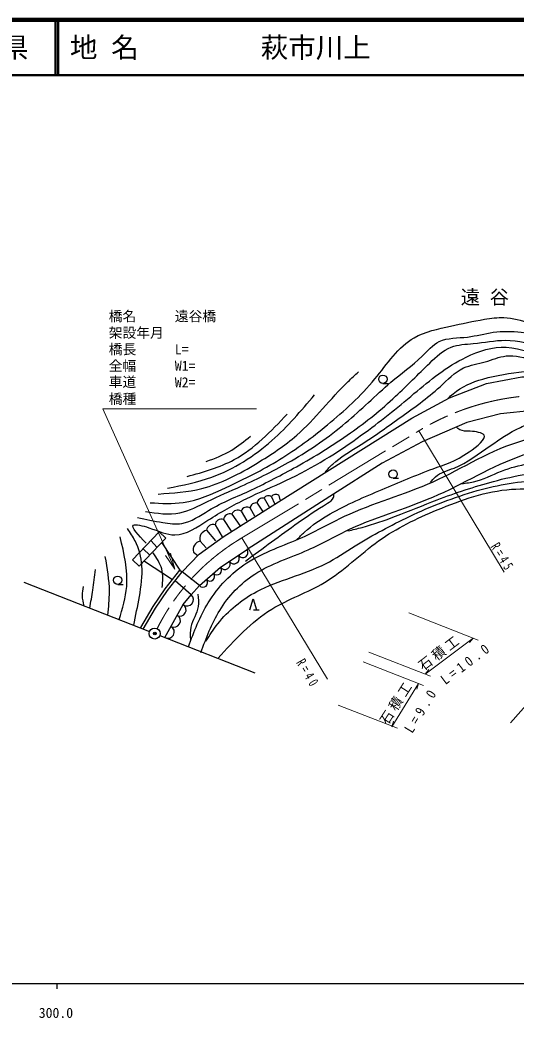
# Model space of a CAD drawing. Units: millimetres, scale not verified. Extents: x 40000 to 680000, y 20000 to 380000.
# Drawn here: x 361314 to 451389, y 198715 to 380000 of the extents above; entities that cross this region are included whole.
import ezdxf
from ezdxf.enums import TextEntityAlignment as Align

# ---------------------------------------------------------------- set-up
doc = ezdxf.new("R2010")
doc.units = ezdxf.units.MM
doc.header["$LTSCALE"] = 1000
doc.header["$PDMODE"] = 32
doc.header["$PDSIZE"] = 500
doc.linetypes.add('CHAIN', pattern=[18.5, 12, -1.5, 3.5, -1.5])
for name, color, linetype, lineweight in [('M-BGD', 7, 'Continuous', 25), ('M-BMK', 2, 'CHAIN', 13), ('M-BMK-SRVR', 3, 'Continuous', 25), ('M-STR-HTXT', 7, 'Continuous', 13), ('M-STR-STRC', 7, 'Continuous', 25), ('M-TTL', 2, 'Continuous', 140), ('M-TTL-BAND', 7, 'Continuous', 25), ('M-TTL-LINE', 7, 'Continuous', 50), ('M-TTL-TXT', 7, 'Continuous', 13)]:
    doc.layers.add(name, color=color, linetype=linetype, lineweight=lineweight)
doc.layers.add('M-OTRS', color=6, linetype='Continuous')
doc.styles.add('ＭＳ ゴシック', font='')
doc.styles.get('ＭＳ ゴシック').set_extended_font_data('MS Gothic')

# ---------------------------------------------------------------- blocks, each defined once
blk = doc.blocks.new('open_arrow')
at = {"color": 0, "linetype": 'Continuous', "lineweight": -2}
blk.add_lwpolyline([(7.5, 1.25), (0, 0), (7.5, -1.25)], dxfattribs=at)

msp = doc.modelspace()

# ---------------------------------------------------------------- linework, layer by layer
at = {"layer": 'M-BGD'}
for p, q in [((427216, 313974), (428216, 313974)), ((429069, 296760), (430069, 296760)), ((404381, 292224), (405365, 290758)), ((405628, 293121), (406634, 291458)), ((406962, 293362), (407509, 292202)), ((408297, 293603), (408516, 292859)), ((399808, 290233), (401208, 288176)), ((401471, 290780), (402521, 289008)), ((403133, 291327), (403877, 289927)), ((396745, 288279), (398014, 286120)), ((398276, 289256), (399633, 287170)), ((395213, 287301), (396832, 285376)), ((385079, 285431), (386241, 284194)), ((387046, 285044), (390357, 280074)), ((394010, 285332), (395125, 284107)), ((384917, 282798), (383691, 283966)), ((392806, 283363), (393594, 282750)), ((397729, 280621), (402576, 283827)), ((383900, 281725), (389013, 278353)), ((393896, 277255), (390751, 279766)), ((393896, 277255), (397729, 280621)), ((379059, 277475), (380059, 277475)), ((392372, 275568), (389477, 278134)), ((390927, 273820), (392372, 275568)), ((393896, 277255), (392372, 275568)), ((387624, 267829), (390927, 273820)), ((403724, 272877), (404764, 272877))]:
    msp.add_line(p, q, dxfattribs=at)
for points in [[(390357, 280074), (390751, 279766), (393847, 282942), (398181, 286127), (408257, 292462), (432493, 307702), (439299, 311360), (446013, 313953), (452449, 315204), (458993, 315157), (462836, 314648), (468161, 313351), (476464, 310342), (484489, 307147), (503798, 298256), (510281, 295200), (515930, 294182), (521069, 294552), (525622, 296497), (529696, 300340), (532428, 305943), (533354, 310481), (534021, 332945)], [(459832, 308925), (454465, 309064), (448584, 308462), (442426, 306888), (434369, 303368), (427103, 299479), (417565, 293459), (402576, 283827)], [(383272, 269624), (385512, 273441), (387681, 276648), (390357, 280074)], [(383703, 269371), (385935, 273174), (388086, 276353), (390751, 279766)], [(403044, 272877), (403644, 274877), (404244, 272877)]]:
    msp.add_lwpolyline(points, dxfattribs=at)
msp.add_lwpolyline([(386595, 287029), (381757, 281927), (382986, 280762), (387824, 285864)], close=True, dxfattribs=at)
for centre in [(427216, 314734), (429069, 297520), (379059, 278235)]:
    msp.add_circle(centre, 760, dxfattribs=at)
for centre, radius, start, end in [((407720, 292982), 848, 47.09207, 153.35227), ((404093, 291308), 960, 72.5973, 178.8575), ((405341, 292205), 960, 72.5973, 178.8575), ((406385, 292741), 848, 47.09207, 153.35227), ((399408, 289170), 1136, 69.41165, 175.67185), ((400844, 289883), 1094, 55.07838, 161.33858), ((402507, 290430), 1094, 55.07838, 161.33858), ((396345, 287216), 1136, 69.41165, 175.67185), ((397877, 288193), 1136, 69.41165, 175.67185), ((395534, 285753), 1582, 101.71447, 195.4264), ((394331, 283784), 1582, 101.71447, 195.4264), ((401774, 283297), 950, 213.47628, 33.47628), ((398521, 281145), 950, 213.47628, 33.47628), ((400147, 282221), 1000, 213.47628, 33.47628), ((395812, 278938), 850, 221.29668, 41.29668), ((397089, 280060), 850, 221.29668, 41.29668), ((394535, 277816), 850, 221.29668, 41.29668), ((391660, 274706), 1150, 230.41469, 50.41469), ((390376, 272821), 1100, 241.13118, 61.13118), ((389290, 270850), 1150, 241.13118, 61.13118), ((388179, 268836), 1150, 241.13118, 61.13118)]:
    msp.add_arc(centre, radius, start, end, dxfattribs=at)
for points, knots in [([(384956, 292306), (386984, 292192), (389011, 292078), (390977, 292365), (393671, 292757), (396248, 293902), (398769, 295080), (402108, 296641), (405347, 298263), (408450, 300157), (411490, 302065), (414409, 304157), (417137, 306473), (420216, 309003), (423152, 311648), (425755, 314796), (427993, 317527), (429988, 320609), (432898, 322293), (434846, 323410), (437216, 323876), (439509, 324393), (441575, 324847), (443587, 325296), (445658, 325632), (446836, 325815), (448025, 325977), (449199, 325928), (450792, 325856), (452358, 325402), (453922, 324983), (457432, 324054), (460935, 323381), (464429, 322504), (466712, 321872), (468987, 321165), (471335, 320969), (473255, 320807), (475224, 320987), (477120, 320733), (479540, 320409), (481850, 319395), (484095, 318313), (488356, 316340), (492399, 314127), (496550, 311997), (500288, 310158), (504092, 308721), (508248, 307097), (510515, 306214), (512864, 305319), (515154, 305740), (516434, 305978), (517688, 306631), (518696, 307510), (520469, 309059), (521457, 311307), (522120, 313590), (523156, 317311), (523314, 320976), (523182, 324688), (523093, 327201), (522872, 329737), (522297, 332185), (522015, 333383), (521649, 334561), (521283, 335738)], [0, 0, 0, 0, 1, 1, 1, 2, 2, 2, 3, 3, 3, 4, 4, 4, 5, 5, 5, 6, 6, 6, 7, 7, 7, 8, 8, 8, 9, 9, 9, 10, 10, 10, 11, 11, 11, 12, 12, 12, 13, 13, 13, 14, 14, 14, 15, 15, 15, 16, 16, 16, 17, 17, 17, 18, 18, 18, 19, 19, 19, 20, 20, 20, 21, 21, 21, 22, 22, 22, 22]), ([(384232, 284942), (382822, 286431), (381412, 287920), (381930, 288247), (382292, 288476), (383594, 288138), (384704, 287775), (386637, 287144), (387988, 286439), (389427, 286476), (391499, 286443), (393507, 287885), (395448, 289133), (397797, 290616), (400045, 291886), (402413, 293029), (404757, 294241), (407221, 295215), (409615, 296334), (414458, 298622), (419063, 301429), (423355, 304632), (426625, 306975), (429740, 309485), (432859, 312129), (435821, 314594), (438787, 317060), (442304, 318740), (444605, 319869), (447152, 320680), (449623, 320570), (452316, 320442), (454919, 319200), (457602, 318563), (460225, 317913), (462896, 317838), (465571, 317619), (468751, 317305), (471944, 316913), (474957, 315966), (478409, 314899), (481619, 313074), (484933, 311539), (489314, 309583), (493894, 308283), (498401, 306462), (502542, 304834), (506544, 303019), (511151, 302153), (513870, 301652), (516762, 301495), (519189, 302566), (521351, 303518), (523144, 305449), (524324, 307584), (526297, 311191), (526466, 315333), (526745, 319390), (526934, 322145), (527174, 324861), (527040, 327570), (526922, 329943), (526518, 332311), (526114, 334679)], [0, 0, 0, 0, 1, 1, 1, 2, 2, 2, 3, 3, 3, 4, 4, 4, 5, 5, 5, 6, 6, 6, 7, 7, 7, 8, 8, 8, 9, 9, 9, 10, 10, 10, 11, 11, 11, 12, 12, 12, 13, 13, 13, 14, 14, 14, 15, 15, 15, 16, 16, 16, 17, 17, 17, 18, 18, 18, 19, 19, 19, 20, 20, 20, 21, 21, 21, 21]), ([(382640, 289612), (384157, 289300), (385674, 288989), (387244, 288726), (388412, 288531), (389610, 288363), (390727, 288549), (392452, 288837), (393986, 289970), (395567, 290910), (398105, 292426), (400753, 293448), (403359, 294629), (406108, 295971), (408826, 297372), (411505, 298855), (414879, 300728), (418176, 302748), (421314, 304994), (424197, 307028), (426978, 309214), (429519, 311664), (431618, 313608), (433595, 315634), (435717, 317685), (436905, 318842), (438139, 320004), (439613, 320577), (440846, 321049), (442251, 321091), (443627, 321227), (445615, 321425), (447539, 321822), (449471, 321817), (451812, 321776), (454138, 321236), (456446, 320695), (458964, 320080), (461447, 319420), (464002, 319102), (467298, 318659), (470712, 318851), (473919, 318098), (476128, 317570), (478239, 316602), (480353, 315678), (483894, 314171), (487442, 312768), (490929, 311192), (494271, 309679), (497577, 308106), (500964, 306646), (504504, 305179), (508118, 303966), (511943, 303046), (512922, 302816), (513910, 302610), (514904, 302632), (516831, 302680), (518748, 303594), (520276, 304875), (522330, 306603), (523672, 308986), (524467, 311487), (525401, 314564), (525504, 317677), (525647, 320813), (525780, 323719), (525947, 326645), (525647, 329525), (525457, 331359), (525077, 333174), (524697, 334989)], [0, 0, 0, 0, 1, 1, 1, 2, 2, 2, 3, 3, 3, 4, 4, 4, 5, 5, 5, 6, 6, 6, 7, 7, 7, 8, 8, 8, 9, 9, 9, 10, 10, 10, 11, 11, 11, 12, 12, 12, 13, 13, 13, 14, 14, 14, 15, 15, 15, 16, 16, 16, 17, 17, 17, 18, 18, 18, 19, 19, 19, 20, 20, 20, 21, 21, 21, 22, 22, 22, 23, 23, 23, 24, 24, 24, 24]), ([(384091, 290715), (386219, 290393), (388347, 290071), (390348, 290479), (392082, 290833), (393721, 291736), (395365, 292545), (397407, 293550), (399459, 294411), (401504, 295320), (404584, 296758), (407656, 298222), (410595, 299924), (414071, 301933), (417378, 304250), (420453, 306830), (423268, 309202), (425884, 311795), (428658, 314209), (430534, 315774), (432516, 317186), (434325, 318931), (435325, 319915), (436273, 321005), (437453, 321588), (438953, 322312), (440829, 322199), (442589, 322414), (444193, 322609), (445702, 323058), (447262, 323275), (448943, 323477), (450657, 323472), (452338, 323275), (454696, 323005), (456991, 322354), (459304, 321799), (462327, 321029), (465358, 320403), (468453, 320028), (471699, 319605), (475020, 319513), (478144, 318670), (480783, 317967), (483290, 316746), (485758, 315483), (490078, 313318), (494287, 311041), (498686, 309108), (501741, 307810), (504899, 306813), (508140, 305743), (510003, 305149), (511871, 304574), (513866, 304503), (515542, 304448), (517290, 304750), (518706, 305566), (520828, 306793), (522186, 309174), (523075, 311587), (524227, 314788), (524508, 317966), (524668, 321209), (524807, 324016), (524856, 326873), (524432, 329650), (524139, 331572), (523619, 333456), (523100, 335340)], [0, 0, 0, 0, 1, 1, 1, 2, 2, 2, 3, 3, 3, 4, 4, 4, 5, 5, 5, 6, 6, 6, 7, 7, 7, 8, 8, 8, 9, 9, 9, 10, 10, 10, 11, 11, 11, 12, 12, 12, 13, 13, 13, 14, 14, 14, 15, 15, 15, 16, 16, 16, 17, 17, 17, 18, 18, 18, 19, 19, 19, 20, 20, 20, 21, 21, 21, 22, 22, 22, 23, 23, 23, 23]), ([(394182, 265121), (395147, 267745), (396113, 270369), (397575, 272747), (399184, 275364), (401393, 277683), (403961, 279346), (406941, 281276), (410403, 282322), (413659, 283767), (416280, 284917), (418729, 286350), (421276, 287578), (426481, 289931), (432050, 291432), (437289, 293779), (442818, 296239), (447998, 299559), (453768, 301338), (455333, 301803), (456938, 302155), (458563, 302429), (461495, 302926), (464490, 303139), (467438, 302884), (471368, 302522), (475195, 301334), (478906, 299926), (482245, 298664), (485497, 297285), (488600, 295603), (492632, 293393), (496436, 290813), (500494, 288640), (503013, 287262), (505631, 286042), (508367, 285227), (511054, 284456), (513872, 284157), (516575, 283315), (518882, 282637), (521061, 281616), (523493, 281085), (526300, 280495), (529411, 280536), (531867, 281813), (533576, 282714), (534941, 284251), (536235, 285818), (537974, 287933), (539562, 290066), (540559, 292463), (541715, 295381), (542061, 298574), (542334, 301746), (542828, 307485), (543087, 313156), (542880, 318835), (542730, 322957), (542334, 327083), (541938, 331209)], [0, 0, 0, 0, 1, 1, 1, 2, 2, 2, 3, 3, 3, 4, 4, 4, 5, 5, 5, 6, 6, 6, 7, 7, 7, 8, 8, 8, 9, 9, 9, 10, 10, 10, 11, 11, 11, 12, 12, 12, 13, 13, 13, 14, 14, 14, 15, 15, 15, 16, 16, 16, 17, 17, 17, 18, 18, 18, 19, 19, 19, 20, 20, 20, 20]), ([(416752, 297921), (417193, 298406), (417634, 298892), (418109, 299337), (419486, 300627), (421154, 301579), (422773, 302584), (425324, 304168), (427755, 305886), (430151, 307660), (432714, 309440), (435243, 311238), (437589, 313386), (438947, 314640), (440240, 316019), (441849, 316785), (443063, 317341), (444461, 317522), (445804, 317907), (447081, 318275), (448307, 318819), (449581, 318969), (451232, 319163), (452964, 318694), (454599, 318143), (455794, 317739), (456938, 317292), (458082, 316844)], [0, 0, 0, 0, 1, 1, 1, 2, 2, 2, 3, 3, 3, 4, 4, 4, 5, 5, 5, 6, 6, 6, 7, 7, 7, 8, 8, 8, 9, 9, 9, 9]), ([(386414, 293893), (389091, 294072), (391768, 294251), (394324, 294896), (397864, 295790), (401174, 297579), (404359, 299500), (406901, 301034), (409364, 302653), (411561, 304577), (414923, 307522), (417663, 311183), (420887, 314317), (421508, 314920), (422147, 315504), (422786, 316088)], [0, 0, 0, 0, 1, 1, 1, 2, 2, 2, 3, 3, 3, 4, 4, 4, 5, 5, 5, 5]), ([(439074, 311295), (439364, 311578), (439653, 311860), (439960, 312122), (441489, 313427), (443441, 314210), (445390, 314778), (447846, 315493), (450297, 315866), (452887, 316136), (453690, 316219), (454506, 316293), (455248, 316077), (455721, 315939), (456163, 315683), (456606, 315427)], [0, 0, 0, 0, 1, 1, 1, 2, 2, 2, 3, 3, 3, 4, 4, 4, 5, 5, 5, 5]), ([(388128, 294955), (390846, 295493), (393564, 296030), (396156, 296962), (400163, 298402), (403869, 300783), (407077, 303625), (409914, 306140), (412362, 309015), (414809, 311889)], [0, 0, 0, 0, 1, 1, 1, 2, 2, 2, 3, 3, 3, 3]), ([(391668, 297080), (394637, 297905), (397605, 298729), (400227, 300150), (403884, 302131), (406867, 305272), (409849, 308414)], [0, 0, 0, 0, 1, 1, 1, 2, 2, 2, 2]), ([(435838, 295971), (436122, 296342), (436406, 296713), (436742, 297014), (437658, 297836), (438959, 298142), (440151, 298614), (442582, 299577), (444558, 301233), (446690, 302649), (448434, 303842), (450118, 305030), (452185, 305988), (453006, 306368), (453887, 306712), (454325, 307379), (454636, 307851), (454724, 308485), (454812, 309118)], [0, 0, 0, 0, 1, 1, 1, 2, 2, 2, 3, 3, 3, 4, 4, 4, 5, 5, 5, 6, 6, 6, 6]), ([(391902, 266148), (392936, 268898), (393970, 271649), (395507, 274151), (397270, 277023), (399694, 279568), (402516, 281386), (405618, 283385), (409200, 284505), (412577, 286021), (415216, 287193), (417691, 288630), (420264, 289865), (425479, 292239), (431030, 293847), (436317, 296082), (441800, 298592), (446827, 302044), (452833, 303656), (454416, 304081), (456068, 304379), (457355, 305239), (458429, 305957), (459248, 307068), (460068, 308178)], [0, 0, 0, 0, 1, 1, 1, 2, 2, 2, 3, 3, 3, 4, 4, 4, 5, 5, 5, 6, 6, 6, 7, 7, 7, 8, 8, 8, 8]), ([(411606, 285616), (412049, 286076), (412492, 286536), (412959, 286969), (414359, 288268), (415975, 289328), (417640, 290282), (420667, 292014), (423858, 293392), (427079, 294698), (430145, 295981), (433134, 297328), (436325, 298475), (438406, 299212), (440291, 299768), (442864, 301536), (444348, 302536), (446074, 303924), (445577, 304596), (445267, 305050), (444071, 305246), (443073, 305292), (442343, 305326), (441719, 305280), (441194, 305570), (440948, 305707), (440723, 305917), (440499, 306127)], [0, 0, 0, 0, 1, 1, 1, 2, 2, 2, 3, 3, 3, 4, 4, 4, 5, 5, 5, 6, 6, 6, 7, 7, 7, 8, 8, 8, 9, 9, 9, 9]), ([(395151, 299795), (396735, 300399), (398320, 301003), (399755, 301862), (400967, 302586), (402073, 303493), (403179, 304400)], [0, 0, 0, 0, 1, 1, 1, 2, 2, 2, 2]), ([(441221, 295762), (442042, 295845), (442862, 295928), (443656, 296110), (445412, 296511), (447040, 297395), (448734, 298058), (451930, 299308), (455363, 299774), (458821, 299936), (462940, 300181), (467107, 299845), (471064, 298753), (474417, 297784), (477576, 296270), (480664, 294579), (484964, 292341), (489300, 290089), (492273, 286232), (494239, 283643), (495609, 280391), (498186, 278788), (499671, 277858), (501558, 277477), (503403, 277119), (507273, 276368), (511019, 275921), (514742, 274823), (516723, 274242), (518673, 273422), (520655, 273293), (523233, 273125), (525866, 274124), (528508, 274476), (530822, 274784), (533143, 274595), (535464, 274406)], [0, 0, 0, 0, 1, 1, 1, 2, 2, 2, 3, 3, 3, 4, 4, 4, 5, 5, 5, 6, 6, 6, 7, 7, 7, 8, 8, 8, 9, 9, 9, 10, 10, 10, 11, 11, 11, 12, 12, 12, 12]), ([(420866, 287206), (421726, 287405), (422586, 287604), (423439, 287832), (425493, 288380), (427503, 289092), (429491, 289849), (432032, 290816), (434538, 291857), (437074, 292840), (440416, 294127), (443818, 295227), (447300, 296179), (451232, 297241), (455257, 298037), (459334, 298127), (462257, 298182), (465201, 297870), (468029, 297153), (471152, 296321), (474088, 294954), (477073, 293605), (480497, 292058), (483985, 290535), (486812, 288180), (488582, 286704), (490093, 284903), (491604, 283101)], [0, 0, 0, 0, 1, 1, 1, 2, 2, 2, 3, 3, 3, 4, 4, 4, 5, 5, 5, 6, 6, 6, 7, 7, 7, 8, 8, 8, 9, 9, 9, 9]), ([(395083, 267172), (395762, 268242), (396442, 269313), (397222, 270312), (399112, 272735), (401593, 274740), (404321, 276183), (408305, 278290), (412819, 279200), (416791, 281234), (418675, 282176), (420420, 283379), (422206, 284511), (425388, 286457), (428673, 288206), (432044, 289823), (435998, 291706), (440085, 293295), (444331, 294510), (448165, 295576), (452107, 296294), (456089, 296331), (459257, 296348), (462439, 295942), (465464, 295057), (469012, 294018), (472343, 292321), (475584, 290506), (479447, 288342), (483182, 286010), (486916, 283679)], [0, 0, 0, 0, 1, 1, 1, 2, 2, 2, 3, 3, 3, 4, 4, 4, 5, 5, 5, 6, 6, 6, 7, 7, 7, 8, 8, 8, 9, 9, 9, 10, 10, 10, 10]), ([(397257, 264042), (400280, 267378), (403303, 270713), (407044, 272998), (410061, 274840), (413546, 275998), (416593, 277821), (420132, 279939), (423082, 282954), (426437, 285401), (429710, 287695), (433327, 289447), (437069, 291013), (441426, 292836), (445954, 294407), (450556, 294754), (454748, 295069), (459002, 294370), (463255, 293671)], [0, 0, 0, 0, 1, 1, 1, 2, 2, 2, 3, 3, 3, 4, 4, 4, 5, 5, 5, 6, 6, 6, 6]), ([(402239, 281710), (403830, 282880), (405422, 284049), (406969, 285188), (410224, 287584), (413286, 289845), (417125, 292214), (417600, 292507), (418086, 292801), (418238, 293258), (418308, 293467), (418308, 293710), (418308, 293953)], [0, 0, 0, 0, 1, 1, 1, 2, 2, 2, 3, 3, 3, 4, 4, 4, 4]), ([(381981, 270048), (382332, 271781), (382683, 273515), (382994, 275268), (383324, 277122), (383608, 278998), (383466, 280875), (383349, 282428), (382940, 283983), (382227, 285362), (381820, 286148), (381315, 286876), (380810, 287605)], [0, 0, 0, 0, 1, 1, 1, 2, 2, 2, 3, 3, 3, 4, 4, 4, 4]), ([(379338, 271086), (379934, 273084), (380530, 275081), (380692, 277098), (380931, 280079), (380221, 283104), (379511, 286129)], [0, 0, 0, 0, 1, 1, 1, 2, 2, 2, 2]), ([(387125, 276914), (387234, 278069), (387342, 279224), (387066, 280278), (386790, 281329), (386131, 282279), (385472, 283230)], [0, 0, 0, 0, 1, 1, 1, 2, 2, 2, 2]), ([(377256, 271905), (377413, 273322), (377570, 274740), (377564, 276153), (377554, 278284), (377175, 280406), (376796, 282528)], [0, 0, 0, 0, 1, 1, 1, 2, 2, 2, 2]), ([(373982, 273192), (374184, 274276), (374387, 275359), (374553, 276448), (374741, 277683), (374883, 278925), (375025, 280167)], [0, 0, 0, 0, 1, 1, 1, 2, 2, 2, 2]), ([(372952, 273597), (372813, 274212), (372674, 274827), (372664, 275445), (372655, 275994), (372748, 276546), (372841, 277098)], [0, 0, 0, 0, 1, 1, 1, 2, 2, 2, 2]), ([(393581, 275682), (393681, 274928), (393781, 274173), (393672, 273452), (393478, 272173), (392626, 270999), (392352, 269721), (392194, 268985), (392228, 268215), (392261, 267445)], [0, 0, 0, 0, 1, 1, 1, 2, 2, 2, 3, 3, 3, 3])]:
    msp.add_open_spline(points, degree=3, knots=knots, dxfattribs=at)
at = {"layer": 'M-BMK'}
msp.add_line((401599, 285919), (433723, 305367), dxfattribs=at)
for centre, radius, start, end in [((457028, 266872), 45000, 72.94788, 121.19037), ((421961, 251490), 40000, 120.60126, 153.3176)]:
    msp.add_arc(centre, radius, start, end, dxfattribs=at)
at = {"layer": 'M-BMK-SRVR'}
for p, q in [((362010, 277898), (384852, 268919)), ((386714, 268187), (403982, 261399)), ((450387, 252322), (455658, 258341))]:
    msp.add_line(p, q, dxfattribs=at)
msp.add_circle((385783, 268553), 1000, dxfattribs=at)
at = {"layer": 'M-OTRS'}
msp.add_point((385783, 268553), dxfattribs=at)
at = {"layer": 'M-STR-HTXT'}
for p, q in [((433723, 305367), (449259, 279704)), ((417135, 260256), (401599, 285919)), ((444523, 267373), (431911, 272320)), ((434912, 261166), (443592, 267738)), ((443592, 267738), (442964, 266911)), ((424656, 265189), (435843, 260801)), ((434593, 259112), (423613, 263392)), ((434912, 261166), (435541, 261993)), ((428845, 251625), (433661, 259476)), ((433661, 259476), (433377, 258477)), ((419103, 255538), (429845, 251374)), ((428845, 251625), (429129, 252624))]:
    msp.add_line(p, q, dxfattribs=at)
at = {"layer": 'M-TTL'}
msp.add_line((680000, 380000), (40000, 380000), dxfattribs=at)
at = {"layer": 'M-TTL-BAND'}
for p, q in [((40000, 205000), (579000, 205000)), ((368000, 205000), (368000, 204000))]:
    msp.add_line(p, q, dxfattribs=at)
at = {"layer": 'M-TTL-LINE'}
for p, q in [((367750, 380000), (367750, 370000)), ((368250, 380000), (368250, 370000)), ((40000, 370000), (680000, 370000))]:
    msp.add_line(p, q, dxfattribs=at)
at = {"layer": 'M-TTL-TXT'}
msp.add_lwpolyline([(389448, 280221), (376372, 309377), (404291, 309377)], dxfattribs=at)

# ---------------------------------------------------------------- block references
at = {"layer": 'M-TTL-TXT', "xscale": 400, "yscale": 400, "rotation": 114.2}
msp.add_blockref('open_arrow', (389448, 280221), dxfattribs=at)

# ---------------------------------------------------------------- texts
at = {"layer": 'M-STR-HTXT', "style": 'ＭＳ ゴシック'}
for s, p in [('橋名', (377433, 324723)), ('遠谷橋', (389433, 324723)), ('架設年月', (377433, 321723)), ('橋長', (377433, 318723)), ('L=', (389433, 318723)), ('全幅', (377433, 315723)), ('W1=', (389433, 315723)), ('車道', (377433, 312784)), ('W2=', (389433, 312723)), ('橋種', (377433, 309723))]:
    msp.add_text(s, height=1833, dxfattribs=at).set_placement(p, align=Align.BOTTOM_LEFT)
at = {"layer": 'M-STR-HTXT', "char_height": 1833, "attachment_point": 7, "style": 'ＭＳ ゴシック'}
for s, insert, rotation in [('\\T1.65;\\W0.7;R=45', (446685, 284326), 301.7), ('\\T1.27;\\W0.95;石積工', (434650, 261545), 37.1), ('\\T1.62;\\W0.9;L=10.0', (438580, 259146), 37.1), ('\\T1.65;\\W0.7;R=40', (411381, 263256), 300.7), ('\\T1.27;\\W0.95;石積工', (428221, 251695), 57.4), ('\\T1.65;\\W0.9;L=9.0', (432561, 250282), 58.5)]:
    msp.add_mtext(s, dxfattribs=dict(at, insert=insert, rotation=rotation))
at = {"layer": 'M-STR-STRC', "insert": (441350, 328087), "char_height": 2566, "attachment_point": 7, "style": 'ＭＳ ゴシック'}
msp.add_mtext('\\T1.5;遠谷', dxfattribs=at)
at = {"layer": 'M-TTL-BAND', "style": 'ＭＳ ゴシック'}
msp.add_text('300.0', height=1833, dxfattribs=at).set_placement((367844, 198195), align=Align.BOTTOM_CENTER)
at = {"layer": 'M-TTL-TXT', "style": 'ＭＳ ゴシック'}
msp.add_text('山\u3000口\u3000県', height=3666, dxfattribs=at).set_placement((350375, 375000), align=Align.MIDDLE_CENTER)
for s, p in [('地 名', (370380, 375000)), ('萩市川上', (405024, 375000))]:
    msp.add_text(s, height=3666, dxfattribs=at).set_placement(p, align=Align.MIDDLE_LEFT)

doc.saveas('drawing.dxf')
